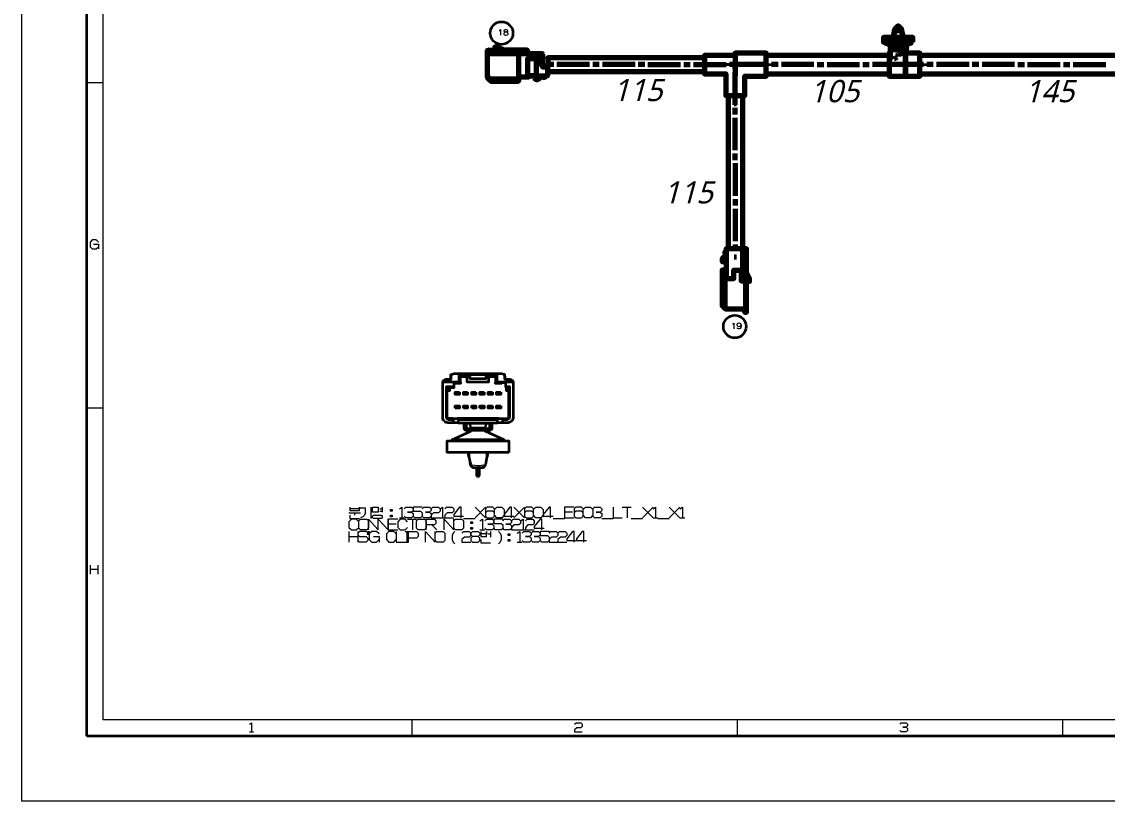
# Model space of a CAD drawing. Header units: millimetres. Extents: x 0 to 174, y 0 to 33.
# Drawn here: x 0 to 13.14, y 0 to 9.44 of the extents above; entities that cross this region are included whole.
import ezdxf

# ---------------------------------------------------------------- set-up
doc = ezdxf.new("R2010")
doc.units = ezdxf.units.MM
doc.layers.add('PDF_Geomertry', color=7, linetype='Continuous', true_color=0x405f80)
doc.layers.add('PDF_Text', color=7, linetype='Continuous')
doc.styles.add('PDF Lucida Handwriting Italic', font='')
doc.styles.get('PDF Lucida Handwriting Italic').set_extended_font_data('Lucida Handwriting', italic=True)

# ---------------------------------------------------------------- blocks, each defined once
blk = doc.blocks.new('SYM_13352244_010')
at = {"layer": 'PDF_Geomertry', "color": 7, "lineweight": 35}
blk.add_lwpolyline([(-0.295, 0.026), (-0.363, 0.026, -0.414651), (-0.422, 0.085), (-0.422, 0.512, -0.409607), (-0.383, 0.552), (-0.323, 0.552), (-0.323, 0.581, -0.411921), (-0.284, 0.62), (-0.23, 0.62), (-0.21, 0.62), (0.215, 0.62), (0.235, 0.62), (0.289, 0.62, -0.415574), (0.328, 0.581), (0.328, 0.552), (0.388, 0.552, -0.416608), (0.427, 0.512), (0.427, 0.085, -0.41396), (0.368, 0.026), (0.3, 0.026)], format="xyb", dxfattribs=at)
for points in [[(-0.324, 0.552), (-0.324, 0.611), (-0.31, 0.611)], [(-0.23, 0.62), (-0.23, 0.522), (-0.21, 0.515), (-0.21, 0.62)], [(0.215, 0.57), (0.212, 0.579), (0.203, 0.582), (0.097, 0.582), (0.097, 0.557), (-0.092, 0.557), (-0.092, 0.582), (-0.198, 0.582), (-0.207, 0.579), (-0.21, 0.57)], [(0.132, 0.582), (0.132, 0.518), (-0.127, 0.518), (-0.127, 0.582)], [(0.215, 0.62), (0.215, 0.515), (0.235, 0.522), (0.235, 0.62)], [(0.329, 0.552), (0.329, 0.611), (0.315, 0.611)], [(-0.421, 0.522), (-0.23, 0.522), (-0.23, 0.5)], [(-0.29, 0.461), (-0.383, 0.461)], [(-0.21, 0.515), (-0.21, 0.5), (-0.23, 0.5), (-0.29, 0.5), (-0.29, 0.461), (-0.29, 0.449), (-0.371, 0.449)], [(-0.343, 0.449), (-0.343, 0.413), (-0.371, 0.413)], [(0.342, 0.461), (0.342, 0.509), (0.288, 0.509), (0.288, 0.5), (0.235, 0.5), (0.215, 0.5), (0.215, 0.515)], [(0.235, 0.5), (0.235, 0.522), (0.426, 0.522)], [(0.3, 0.065), (0.356, 0.065), (0.366, 0.067), (0.374, 0.071), (0.381, 0.078), (0.386, 0.087), (0.388, 0.096), (0.388, 0.097), (0.388, 0.461)], [(0.31, 0.077), (0.356, 0.077), (0.365, 0.08), (0.373, 0.086), (0.376, 0.095), (0.376, 0.097), (0.376, 0.449)], [(0.376, 0.413), (0.348, 0.413), (0.348, 0.449)], [(-0.305, 0.077), (-0.246, 0.077)], [(-0.236, 0.026), (-0.295, 0.026), (-0.295, 0.065)], [(-0.236, 0.065), (-0.236, 0.026), (0.241, 0.026), (0.241, 0.065)], [(-0.135, 0.02), (-0.156, 0.02), (-0.163, 0.015), (-0.164, 0.012)], [(-0.164, -0.043), (-0.164, 0), (-0.164, 0.012)], [(-0.14, 0), (-0.141, 0.01), (-0.141, 0.012), (-0.14, 0.017), (-0.137, 0.019), (-0.135, 0.02), (-0.089, 0.02), (0.096, 0.02), (0.143, 0.02), (0.163, 0.02), (0.167, 0.019), (0.171, 0.012), (0.171, 0), (0.171, -0.043), (0.171, -0.047), (0.17, -0.048), (0.166, -0.056), (0.158, -0.062), (0.151, -0.063), (0.154, -0.062), (0.157, -0.061), (0.16, -0.057), (0.162, -0.052), (0.163, -0.043)], [(-0.14, 0.02), (-0.14, 0.026)], [(-0.14, 0), (-0.14, -0.035), (-0.136, -0.043), (-0.132, -0.043), (-0.06, -0.043), (-0.038, -0.04), (-0.028, -0.04), (-0.019, -0.04), (0.026, -0.04), (0.036, -0.04), (0.046, -0.04), (0.067, -0.043), (0.139, -0.043), (0.147, -0.039), (0.147, -0.035), (0.147, 0), (0.147, 0.002), (0.148, 0.012), (0.147, 0.017), (0.144, 0.019), (0.143, 0.02)], [(-0.111, 0.02), (-0.111, 0.026)], [(-0.101, 0.02), (-0.101, 0.026)], [(-0.059, 0.026), (-0.059, 0.021), (-0.058, 0.02), (-0.058, 0.02)], [(-0.027, 0.026), (-0.027, 0.02)], [(0.032, 0.02), (0.032, 0.026)], [(0.065, 0.02), (0.065, 0.02), (0.065, 0.02), (0.065, 0.02), (0.066, 0.02), (0.066, 0.021), (0.066, 0.026)], [(0.108, 0.026), (0.108, 0.02)], [(0.118, 0.026), (0.118, 0.02)], [(0.147, 0.026), (0.147, 0.02)], [(0.251, 0.077), (0.31, 0.077), (0.3, 0.065), (0.3, 0.026), (0.241, 0.026)], [(-0.312, -0.183), (-0.084, -0.075)], [(-0.164, -0.043), (-0.163, -0.047), (-0.159, -0.056), (-0.159, -0.056), (-0.151, -0.062), (-0.144, -0.063), (-0.147, -0.062), (-0.149, -0.061), (-0.152, -0.057), (-0.154, -0.052), (-0.156, -0.043)], [(-0.163, -0.049), (-0.159, -0.056)], [(-0.151, -0.062), (-0.144, -0.063), (-0.123, -0.063), (0.13, -0.063), (0.151, -0.063), (0.158, -0.062)], [(-0.095, -0.063), (-0.095, -0.063)], [(-0.076, -0.063), (-0.073, -0.065), (-0.074, -0.07), (-0.079, -0.073), (-0.084, -0.075)], [(-0.06, -0.043), (-0.026, -0.043)], [(-0.027, -0.04), (-0.027, -0.041), (-0.023, -0.045), (0.028, -0.045), (0.032, -0.041), (0.032, -0.04)], [(0.031, -0.043), (0.067, -0.043)], [(0.083, -0.063), (0.08, -0.067), (0.081, -0.07), (0.086, -0.073), (0.091, -0.075)], [(0.319, -0.183), (0.091, -0.075)], [(0.102, -0.063), (0.102, -0.063)], [(0.166, -0.056), (0.169, -0.051)], [(-0.118, -0.193), (-0.118, -0.195)], [(-0.059, -0.195), (-0.059, -0.193)], [(0.067, -0.193), (0.067, -0.195)], [(0.126, -0.193), (0.126, -0.195)], [(-0.104, -0.396), (-0.115, -0.333)], [(-0.11, -0.333), (-0.109, -0.356), (-0.107, -0.379), (-0.103, -0.405), (-0.1, -0.418), (-0.09, -0.478), (-0.089, -0.48), (-0.087, -0.49), (-0.084, -0.494), (-0.078, -0.502), (-0.071, -0.509), (-0.063, -0.513), (-0.054, -0.515), (-0.047, -0.516), (0.004, -0.516), (0.054, -0.516), (0.054, -0.516), (0.064, -0.515), (0.073, -0.511), (0.076, -0.51)], [(0.11, -0.405), (0.114, -0.38), (0.116, -0.356), (0.117, -0.333)], [(0.123, -0.333), (0.111, -0.397)], [(-0.089, -0.48), (-0.087, -0.49), (-0.082, -0.498), (-0.075, -0.505), (-0.073, -0.507)], [(0, -0.628), (-0.005, -0.62), (-0.011, -0.612), (-0.011, -0.61), (-0.012, -0.608), (-0.012, -0.516)], [(0.004, -0.491), (0.004, -0.516)], [(0.019, -0.516), (0.019, -0.608)], [(0.045, -0.516), (0.047, -0.516)], [(0.083, -0.485), (0.077, -0.5), (0.068, -0.51), (0.061, -0.515), (0.054, -0.516)], [(0.076, -0.51), (0.079, -0.508), (0.086, -0.501), (0.092, -0.493), (0.096, -0.484), (0.097, -0.48)], [(0.097, -0.48), (0.097, -0.478), (0.11, -0.405), (0.11, -0.404)], [(0, -0.628), (0.004, -0.63), (0.007, -0.628)], [(0.019, -0.61), (0.013, -0.619), (0.008, -0.627), (0.007, -0.628)], [(0.019, -0.61), (0.019, -0.608)]]:
    blk.add_lwpolyline(points, dxfattribs=at)
at = {"layer": 'PDF_Geomertry', "color": 7, "lineweight": 13}
for points in [[(-0.21, 0.601), (0.215, 0.601)], [(-0.383, 0.097), (-0.371, 0.097)], [(-0.351, 0.065), (-0.351, 0.077)], [(-0.164, 0), (-0.156, 0), (-0.156, 0.02)], [(-0.096, 0.012), (-0.141, 0.012)], [(-0.14, -0.035), (-0.091, -0.032), (-0.095, 0.006)], [(-0.132, 0.026), (-0.132, 0.02)], [(-0.109, 0.026), (-0.109, 0.02)], [(-0.102, 0.02), (-0.102, 0.026)], [(-0.093, 0.026), (-0.093, 0.02)], [(-0.023, 0.02), (-0.023, 0.026)], [(0.028, 0.026), (0.028, 0.02)], [(0.102, 0.006), (0.102, 0.007), (0.101, 0.007), (0.099, 0.009), (0.097, 0.009), (0.094, 0.01), (0.095, 0.017), (0.096, 0.019), (0.096, 0.02), (0.096, 0.02), (0.096, 0.02), (0.099, 0.019), (0.104, 0.012)], [(0.148, 0.012), (0.104, 0.012), (0.103, 0.012), (0.103, 0.012), (0.103, 0.011), (0.103, 0.01), (0.102, 0.006), (0.099, -0.032), (0.147, -0.035)], [(0.1, 0.02), (0.1, 0.026)], [(0.109, 0.026), (0.109, 0.02)], [(0.117, 0.02), (0.117, 0.026)], [(0.139, 0.02), (0.139, 0.026)], [(0.163, 0.02), (0.163, 0), (0.171, 0)], [(0.356, 0.077), (0.356, 0.065)], [(0.388, 0.097), (0.376, 0.097)], [(-0.164, -0.043), (-0.156, -0.043)], [(-0.14, 0), (-0.156, 0), (-0.156, -0.043), (-0.132, -0.043), (-0.084, -0.04), (0.091, -0.04), (0.139, -0.043), (0.163, -0.043), (0.163, 0), (0.147, 0)], [(0.091, -0.075), (0.088, -0.075), (-0.084, -0.075)], [(-0.079, -0.073), (0.083, -0.073), (0.086, -0.073)], [(-0.074, -0.07), (0.081, -0.07)], [(-0.023, -0.045), (-0.023, -0.04)], [(0.028, -0.04), (0.028, -0.045)], [(0.163, -0.043), (0.171, -0.043)], [(-0.103, -0.193), (-0.103, -0.195)], [(-0.05, -0.195), (-0.05, -0.193)], [(0.057, -0.193), (0.057, -0.195)], [(0.11, -0.193), (0.11, -0.195)], [(-0.109, -0.356), (-0.107, -0.366), (-0.104, -0.375), (-0.102, -0.385), (-0.099, -0.394), (-0.097, -0.404), (-0.095, -0.413), (-0.092, -0.422), (-0.092, -0.422), (-0.076, -0.485), (-0.037, -0.489), (0.004, -0.491), (0.045, -0.489), (0.083, -0.485)], [(0.1, -0.422), (0.102, -0.412), (0.105, -0.403), (0.107, -0.393), (0.109, -0.384), (0.112, -0.374), (0.114, -0.365), (0.116, -0.356)], [(-0.1, -0.418), (-0.1, -0.419), (-0.099, -0.42), (-0.097, -0.421), (-0.092, -0.422)], [(-0.09, -0.478), (-0.089, -0.479), (-0.088, -0.48), (-0.086, -0.482), (-0.076, -0.485), (-0.071, -0.498), (-0.064, -0.508), (-0.056, -0.514), (-0.047, -0.516)], [(0.001, -0.516), (0.001, -0.628), (-0.005, -0.619), (-0.01, -0.611), (-0.011, -0.61), (-0.011, -0.516)], [(0.018, -0.61), (0.013, -0.618), (0.007, -0.626), (0.006, -0.628), (0.006, -0.516)], [(0.018, -0.61), (0.018, -0.516)], [(0.1, -0.422), (0.098, -0.428), (0.096, -0.438), (0.093, -0.447), (0.091, -0.457), (0.088, -0.466), (0.086, -0.476), (0.083, -0.485), (0.093, -0.482), (0.096, -0.48), (0.097, -0.478)], [(-0.012, -0.608), (-0.012, -0.609), (-0.012, -0.609), (-0.011, -0.61), (-0.011, -0.61), (-0.011, -0.61)], [(0, -0.628), (0.001, -0.628), (0.002, -0.628), (0.004, -0.628), (0.005, -0.628), (0.006, -0.628), (0.007, -0.628)], [(0.019, -0.61), (0.018, -0.61), (0.019, -0.61), (0.019, -0.609), (0.019, -0.608)]]:
    blk.add_lwpolyline(points, dxfattribs=at)
at = {"layer": 'PDF_Geomertry', "color": 7, "lineweight": 35}
for points in [[(-0.351, 0.065), (-0.295, 0.065), (-0.305, 0.077), (-0.351, 0.077), (-0.353, 0.077), (-0.362, 0.08), (-0.369, 0.088), (-0.371, 0.097), (-0.371, 0.449), (-0.383, 0.461), (-0.383, 0.097), (-0.381, 0.087), (-0.377, 0.079), (-0.37, 0.072), (-0.362, 0.067), (-0.352, 0.065)], [(-0.222, 0.396), (-0.222, 0.369), (-0.273, 0.369), (-0.273, 0.396)], [(-0.122, 0.396), (-0.122, 0.369), (-0.173, 0.369), (-0.173, 0.396)], [(-0.022, 0.396), (-0.022, 0.369), (-0.073, 0.369), (-0.073, 0.396)], [(0.078, 0.396), (0.078, 0.369), (0.027, 0.369), (0.027, 0.396)], [(0.178, 0.396), (0.178, 0.369), (0.127, 0.369), (0.127, 0.396)], [(0.278, 0.396), (0.278, 0.369), (0.227, 0.369), (0.227, 0.396)], [(0.342, 0.461), (0.342, 0.449), (0.376, 0.449), (0.388, 0.461)], [(-0.273, 0.201), (-0.273, 0.229), (-0.222, 0.229), (-0.222, 0.201)], [(-0.173, 0.201), (-0.173, 0.229), (-0.122, 0.229), (-0.122, 0.201)], [(-0.073, 0.201), (-0.073, 0.229), (-0.022, 0.229), (-0.022, 0.201)], [(0.027, 0.201), (0.027, 0.229), (0.078, 0.229), (0.078, 0.201)], [(0.178, 0.229), (0.178, 0.201), (0.127, 0.201), (0.127, 0.229)], [(0.278, 0.229), (0.278, 0.201), (0.227, 0.201), (0.227, 0.229)], [(-0.236, 0.065), (0.241, 0.065), (0.251, 0.077), (-0.246, 0.077)], [(0.378, -0.333), (-0.37, -0.333), (-0.37, -0.195), (0.378, -0.195)], [(-0.312, -0.193), (0.319, -0.193), (0.319, -0.183), (-0.312, -0.183)]]:
    blk.add_lwpolyline(points, close=True, dxfattribs=at)
at = {"layer": 'PDF_Geomertry', "color": 7, "lineweight": 13}
for points in [[(-0.087, 0.01), (-0.087, 0.015), (-0.088, 0.019), (-0.088, 0.02), (-0.088, 0.02), (-0.089, 0.02), (-0.089, 0.02), (-0.09, 0.02), (-0.092, 0.019), (-0.093, 0.018), (-0.095, 0.016), (-0.096, 0.012), (-0.096, 0.012), (-0.096, 0.012), (-0.096, 0.011), (-0.095, 0.01), (-0.095, 0.006), (-0.094, 0.007), (-0.092, 0.009), (-0.09, 0.009)], [(-0.087, 0.01), (-0.084, -0.028), (0.091, -0.028), (0.094, 0.01)], [(-0.084, -0.04), (-0.087, -0.039), (-0.091, -0.032), (-0.089, -0.029), (-0.086, -0.028), (-0.084, -0.028)], [(0.091, -0.04), (0.098, -0.035), (0.099, -0.032), (0.098, -0.031), (0.098, -0.03), (0.096, -0.029), (0.091, -0.028)]]:
    blk.add_lwpolyline(points, close=True, dxfattribs=at)
blk = doc.blocks.new('SYM_7_012')
at = {"layer": 'PDF_Geomertry', "lineweight": 70}
for points in [[(-0.038, 0.156), (-0.043, 0.126), (-0.049, 0.095), (-0.05, 0.089), (-0.05, 0.067), (-0.051, 0.045)], [(-0.05, 0.089), (-0.036, 0.157), (-0.037, 0.157), (-0.038, 0.157), (-0.038, 0.156), (-0.038, 0.156), (-0.038, 0.158)], [(-0.019, 0.172), (-0.022, 0.172), (-0.026, 0.171), (-0.029, 0.168), (-0.032, 0.165), (-0.034, 0.162), (-0.036, 0.158), (-0.037, 0.158), (-0.037, 0.158), (-0.037, 0.158), (-0.038, 0.158), (-0.038, 0.158), (-0.034, 0.165), (-0.031, 0.168), (-0.025, 0.171), (-0.019, 0.172), (-0.012, 0.172), (-0.003, 0.172), (-0.002, 0.172), (0.001, 0.171), (0.002, 0.17), (0.003, 0.17), (0.004, 0.171), (0.007, 0.172), (0.009, 0.172), (0.013, 0.172), (0.017, 0.172), (0.024, 0.172), (0.03, 0.171), (0.035, 0.168), (0.038, 0.165), (0.041, 0.158), (0.042, 0.158), (0.043, 0.158), (0.043, 0.158), (0.043, 0.158)], [(-0.036, 0.157), (-0.036, 0.158)], [(-0.024, 0.172), (-0.016, 0.18), (-0.013, 0.184), (-0.009, 0.187), (-0.006, 0.191), (-0.003, 0.194), (0.003, 0.199), (0.008, 0.194), (0.01, 0.192), (0.022, 0.18), (0.03, 0.172)], [(-0.004, 0.172), (-0.004, 0.181), (-0.005, 0.186), (-0.005, 0.19), (-0.003, 0.193), (-0.003, 0.194)], [(-0.004, 0.181), (-0.003, 0.183), (-0.001, 0.185), (0.002, 0.186)], [(0.009, 0.172), (0.009, 0.181), (0.01, 0.186), (0.01, 0.19), (0.009, 0.193), (0.008, 0.194)], [(0.03, 0.171), (0.024, 0.172), (0.028, 0.172), (0.032, 0.17), (0.036, 0.168), (0.039, 0.165), (0.041, 0.162), (0.043, 0.158), (0.043, 0.156)], [(0.041, 0.157), (0.041, 0.158)], [(0.054, 0.095), (0.043, 0.156), (0.043, 0.156), (0.043, 0.157), (0.043, 0.157), (0.041, 0.157), (0.055, 0.089)], [(-0.156, 0.001), (-0.156, -0.005), (-0.058, -0.052)], [(-0.05, 0.086), (-0.054, 0.068), (-0.054, 0.064)], [(0.06, 0.064), (0.056, 0.086), (0.054, 0.095), (0.055, 0.089), (0.055, 0.067), (0.056, 0.045)], [(0.07, -0.048), (0.161, -0.005), (0.161, 0.001)], [(0.161, -0.005), (0.003, -0.005), (-0.156, -0.005)], [(-0.053, -0.057), (-0.051, -0.056), (-0.049, -0.054), (-0.049, -0.051), (-0.049, -0.049), (-0.051, -0.046), (-0.056, -0.046), (-0.054, -0.048), (-0.053, -0.052), (-0.055, -0.056), (-0.056, -0.057), (-0.058, -0.057), (-0.06, -0.057), (-0.084, -0.061), (-0.084, -0.061), (-0.084, -0.061), (-0.084, -0.061), (-0.083, -0.062), (-0.083, -0.064), (-0.082, -0.066), (-0.085, -0.066), (-0.09, -0.068), (-0.092, -0.071), (-0.092, -0.107), (-0.092, -0.166), (-0.091, -0.171)], [(-0.068, -0.058), (-0.066, -0.058)], [(-0.058, -0.046), (-0.066, -0.047), (-0.067, -0.047)], [(-0.066, -0.058), (-0.066, -0.058), (-0.065, -0.058), (-0.059, -0.057)], [(0.098, -0.061), (0.097, -0.064), (0.097, -0.066), (0.1, -0.066), (0.105, -0.068), (0.106, -0.07), (0.106, -0.071), (0.106, -0.067), (0.104, -0.065), (0.101, -0.062), (0.098, -0.061), (0.074, -0.057), (0.071, -0.055), (0.07, -0.052), (0.07, -0.048), (0.073, -0.046), (0.07, -0.046), (0.068, -0.048), (0.067, -0.052), (0.069, -0.056), (0.072, -0.057), (0.058, -0.057), (0.031, -0.059), (0.003, -0.061), (-0.026, -0.059), (-0.053, -0.057), (-0.058, -0.057), (-0.058, -0.062), (-0.058, -0.06), (-0.06, -0.057)], [(0.003, -0.061), (0.003, -0.052)], [(0.011, -0.139), (0.019, -0.138), (0.027, -0.138), (0.035, -0.137), (0.039, -0.137), (0.04, -0.137), (0.042, -0.136), (0.089, -0.132), (0.098, -0.129), (0.104, -0.122), (0.106, -0.113), (0.106, -0.107), (0.106, -0.071), (0.106, -0.061), (0.098, -0.061)], [(0.058, -0.057), (0.057, -0.057), (0.056, -0.056), (0.054, -0.052), (0.055, -0.048), (0.055, -0.047), (0.057, -0.046)], [(0.074, -0.046), (0.074, -0.046), (0.073, -0.046)], [(0.073, -0.057), (0.074, -0.057), (0.074, -0.057), (0.074, -0.057), (0.074, -0.057)], [(0.074, -0.057), (0.074, -0.057)], [(0.074, -0.057), (0.076, -0.057)], [(-0.092, -0.171), (-0.091, -0.171), (-0.082, -0.171)], [(-0.087, -0.178), (-0.09, -0.175), (-0.091, -0.171), (-0.091, -0.17), (-0.091, -0.169)], [(-0.091, -0.179), (-0.09, -0.179), (-0.081, -0.177)], [(-0.088, -0.192), (-0.08, -0.185), (-0.085, -0.194), (-0.085, -0.195)], [(-0.012, -0.182), (-0.016, -0.185), (-0.021, -0.189), (-0.028, -0.192), (-0.034, -0.194), (-0.041, -0.195)], [(-0.021, -0.157), (-0.02, -0.157), (-0.015, -0.158)], [(0.001, -0.14), (0.001, -0.146)], [(0.017, -0.149), (0.022, -0.144), (0.028, -0.14), (0.035, -0.138), (0.042, -0.136), (0.032, -0.138), (0.025, -0.14), (0.011, -0.144), (0.011, -0.142), (0.011, -0.139), (0.011, -0.139), (0.011, -0.139), (0.011, -0.139), (0.011, -0.139)]]:
    blk.add_lwpolyline(points, dxfattribs=at)
at = {"layer": 'PDF_Geomertry', "lineweight": 35}
for points in [[(-0.036, 0.158), (-0.011, 0.16), (0.016, 0.16), (0.041, 0.158)], [(-0.016, 0.18), (-0.01, 0.174), (-0.005, 0.186)], [(-0.011, 0.172), (-0.01, 0.174), (-0.01, 0.172)], [(0.002, 0.17), (0.002, 0.186), (0.001, 0.19), (-0.003, 0.193)], [(0.003, 0.17), (0.003, 0.186), (0.004, 0.19), (0.006, 0.192), (0.009, 0.193)], [(0.003, 0.186), (0.006, 0.185), (0.008, 0.183), (0.009, 0.181)], [(0.01, 0.186), (0.015, 0.174), (0.022, 0.18)], [(0.016, 0.172), (0.015, 0.174), (0.015, 0.172)], [(-0.054, 0.06), (-0.054, 0.064)], [(0.003, 0.001), (0.003, -0.005), (0.003, -0.052), (-0.016, -0.051), (-0.034, -0.048), (-0.051, -0.046)], [(-0.05, 0.06), (-0.05, 0.086)], [(0.056, 0.086), (0.056, 0.06)], [(0.06, 0.064), (0.06, 0.06)], [(0.106, -0.113), (0.097, -0.113), (0.097, -0.107), (-0.082, -0.107), (-0.082, -0.166)], [(-0.06, -0.057), (-0.057, -0.055), (-0.055, -0.052), (-0.056, -0.048), (-0.058, -0.046), (-0.056, -0.046)], [(0.07, -0.046), (0.057, -0.046), (0.029, -0.05), (0.016, -0.051), (0.003, -0.052)], [(0.041, -0.127), (0.03, -0.129), (0.019, -0.135), (0.01, -0.143)], [(0.042, -0.136), (0.042, -0.136), (0.042, -0.136), (0.042, -0.133), (0.041, -0.127), (0.088, -0.123), (0.089, -0.132), (0.089, -0.132)], [(0.088, -0.123), (0.09, -0.122), (0.091, -0.122), (0.093, -0.121), (0.094, -0.119), (0.095, -0.118), (0.096, -0.117), (0.096, -0.114), (0.097, -0.113)], [(-0.081, -0.177), (-0.082, -0.171)], [(-0.041, -0.195), (-0.041, -0.194), (-0.041, -0.185), (-0.041, -0.185), (-0.033, -0.184), (-0.026, -0.18), (-0.02, -0.175)], [(0.017, -0.149), (0.016, -0.149), (0.01, -0.143), (-0.02, -0.175), (-0.012, -0.182)]]:
    blk.add_lwpolyline(points, dxfattribs=at)
at = {"layer": 'PDF_Geomertry', "lineweight": 70}
for points in [[(-0.082, -0.107), (-0.092, -0.107), (-0.092, -0.106), (-0.09, -0.104), (-0.086, -0.102), (-0.082, -0.102)], [(0.074, -0.057), (0.074, -0.057), (0.074, -0.057), (0.074, -0.057), (0.073, -0.058), (0.072, -0.062), (0.072, -0.058), (0.072, -0.057)], [(0.097, -0.102), (0.098, -0.102), (0.104, -0.103), (0.106, -0.105), (0.106, -0.106), (0.106, -0.107), (0.106, -0.107), (0.097, -0.107)]]:
    blk.add_lwpolyline(points, close=True, dxfattribs=at)
at = {"layer": 'PDF_Geomertry', "lineweight": 35}
blk.add_lwpolyline([(0.097, -0.102), (0.097, -0.066), (0.072, -0.062), (-0.058, -0.062), (-0.082, -0.066), (-0.082, -0.102)], close=True, dxfattribs=at)
blk = doc.blocks.new('SYM_19_013')
at = {"layer": 'PDF_Geomertry', "lineweight": 70}
for points in [[(-0.11, 0.122), (-0.142, 0.122), (-0.161, 0.122), (-0.161, -0.312), (-0.161, -0.312), (-0.142, -0.327), (-0.127, -0.339), (-0.127, 0.019), (-0.107, 0.019), (-0.018, 0.019), (-0.018, 0.112), (-0.018, 0.12), (0.07, 0.12), (0.07, 0.112), (0.07, -0.007), (0.106, -0.007), (0.136, -0.007), (0.136, 0.155), (0.136, 0.377), (0.086, 0.377), (0.086, 0.155), (0.112, 0.155), (0.136, 0.155)], [(-0.11, 0.214), (-0.157, 0.22), (-0.157, 0.262), (-0.11, 0.308)], [(-0.11, 0.358), (-0.126, 0.338), (-0.126, 0.325), (-0.11, 0.325)], [(0.086, 0.377), (-0.11, 0.377), (-0.11, 0.019)], [(0.086, 0.325), (0.102, 0.325), (0.102, 0.338), (0.086, 0.358)], [(0.136, -0.009), (0.171, -0.015), (0.171, 0.01), (0.17, 0.018), (0.136, 0.095)], [(0.169, 0.01), (0.168, 0.017), (0.136, 0.09)], [(0.136, -0.351), (0.136, -0.007)], [(0.171, -0.015), (0.171, -0.015), (0.169, -0.013)], [(0.11, -0.351), (0.11, -0.381), (0.116, -0.386), (0.136, -0.386), (0.136, -0.351), (0.106, -0.351), (-0.107, -0.351), (-0.112, -0.351), (-0.127, -0.339), (-0.127, -0.339)]]:
    blk.add_lwpolyline(points, dxfattribs=at)
at = {"layer": 'PDF_Geomertry', "lineweight": 35}
for points in [[(0.112, 0.155), (0.112, -0.007)], [(-0.142, 0.122), (-0.142, -0.327)], [(-0.107, -0.351), (-0.107, 0.019)], [(-0.018, 0.112), (0.07, 0.112)], [(0.171, 0.01), (0.169, 0.01), (0.169, -0.013), (0.136, -0.007)], [(0.17, 0.018), (0.168, 0.017)], [(0.106, -0.007), (0.106, -0.351)]]:
    blk.add_lwpolyline(points, dxfattribs=at)
blk = doc.blocks.new('SYM_18_052')
at = {"layer": 'PDF_Geomertry', "lineweight": 70}
for points in [[(-0.353, -0.162), (-0.352, -0.169), (-0.347, -0.176), (-0.34, -0.169), (-0.342, -0.166), (-0.343, -0.162), (-0.353, -0.162), (-0.353, -0.129), (-0.353, -0.129), (-0.353, -0.087), (-0.353, -0.086), (-0.353, 0.11), (-0.353, 0.114), (-0.353, 0.116), (-0.353, 0.117), (-0.353, 0.155), (-0.353, 0.157), (-0.353, 0.157), (-0.352, 0.162), (-0.348, 0.165), (-0.343, 0.167), (-0.333, 0.167), (-0.296, 0.167), (-0.295, 0.167), (-0.237, 0.168), (-0.237, 0.158)], [(-0.333, 0.127), (-0.333, 0.155), (-0.333, 0.156), (-0.333, 0.157), (-0.335, 0.162), (-0.338, 0.165), (-0.341, 0.167), (-0.343, 0.167), (-0.343, 0.166), (-0.343, 0.164)], [(-0.268, 0.167), (-0.264, 0.168), (-0.26, 0.171), (-0.258, 0.175), (-0.258, 0.179)], [(-0.263, 0.203), (-0.263, 0.203)], [(0.13, 0.157), (0.13, 0.159), (0.13, 0.161), (0.128, 0.163), (0.127, 0.165), (0.124, 0.165), (-0.237, 0.168), (-0.237, 0.177), (-0.237, 0.201), (-0.237, 0.201), (-0.237, 0.201), (-0.237, 0.201), (-0.238, 0.201), (-0.24, 0.201), (-0.26, 0.202), (-0.261, 0.202), (-0.262, 0.203), (-0.263, 0.203), (-0.263, 0.203), (-0.258, 0.179), (-0.258, 0.179), (-0.256, 0.177)], [(0.127, 0.159), (0.127, 0.163), (0.126, 0.164), (0.125, 0.165), (0.124, 0.165), (0.089, 0.165), (-0.14, 0.167), (-0.15, 0.167), (-0.15, 0.167), (-0.15, 0.167), (-0.152, 0.168), (-0.153, 0.168), (-0.178, 0.177), (-0.152, 0.168), (-0.152, 0.168), (-0.229, 0.201), (-0.233, 0.203), (-0.237, 0.203), (-0.263, 0.203)], [(0.109, 0.128), (0.109, 0.132)], [(0.13, 0.159), (0.13, 0.131), (0.13, 0.13), (0.131, 0.128), (0.133, 0.127), (0.134, 0.127)], [(0.016, 0.127), (-0.338, 0.127), (-0.343, 0.126)], [(0.024, -0.19), (0.024, -0.169), (0.024, 0.11), (0.024, 0.118), (0.024, 0.119), (0.023, 0.123), (0.02, 0.126), (0.016, 0.127), (0.303, 0.127), (0.309, 0.125), (0.313, 0.117)], [(0.237, 0.006), (0.237, 0.006), (0.237, 0.006), (0.237, 0.006), (0.238, 0.006), (0.241, 0.006), (0.303, 0.006), (0.307, 0.006), (0.31, 0.005), (0.312, 0.003), (0.313, 0), (0.313, 0.068), (0.312, 0.065), (0.309, 0.063), (0.307, 0.062), (0.303, 0.062), (0.126, 0.062)], [(0.13, 0.062), (0.13, -0.156), (0.129, -0.157), (0.129, -0.158), (0.127, -0.158)], [(0.13, 0.06), (0.13, 0.061), (0.131, 0.061)], [(0.13, -0.145), (0.132, -0.138), (0.133, -0.129), (0.133, 0.055)], [(0.242, 0.006), (0.242, 0.061), (0.235, 0.061), (0.133, 0.061), (0.133, 0.055), (0.133, 0.059), (0.132, 0.06), (0.131, 0.061), (0.133, 0.061)], [(0.235, 0.061), (0.235, -0.129), (0.236, -0.136), (0.237, -0.142)], [(0.237, 0.006), (0.237, -0.143)], [(0.313, 0.117), (0.313, 0.068)], [(0.313, -0.018), (0.313, -0.026), (0.313, -0.029), (0.313, -0.031), (0.313, -0.031), (0.313, -0.035), (0.313, 0.108)], [(0.303, -0.044), (0.313, -0.035), (0.342, -0.035)], [(0.313, 0), (0.313, -0.035), (0.365, -0.035), (0.37, -0.036), (0.373, -0.038), (0.375, -0.042), (0.374, -0.042), (0.374, -0.044)], [(0.374, -0.064), (0.374, -0.064), (0.374, -0.044), (0.374, -0.044), (0.374, -0.066), (0.375, -0.066), (0.375, -0.044)], [(0.375, -0.135), (0.375, -0.066)], [(-0.347, -0.176), (-0.34, -0.183), (-0.337, -0.185), (-0.333, -0.186), (-0.333, -0.186), (-0.34, -0.169)], [(0.024, -0.194), (0.016, -0.194), (0.016, -0.209), (0.019, -0.209), (0.022, -0.207), (0.023, -0.205), (0.024, -0.202), (0.024, -0.194), (0.024, -0.178), (0.023, -0.182), (0.02, -0.185), (0.016, -0.186), (-0.333, -0.186)], [(-0.319, -0.204), (-0.313, -0.208), (-0.306, -0.209), (-0.234, -0.209), (0.016, -0.209)], [(0.024, -0.158), (0.127, -0.158), (0.147, -0.158), (0.147, -0.147)], [(0.024, -0.178), (0.024, -0.177), (0.024, -0.169)], [(0.126, -0.148), (0.129, -0.153), (0.129, -0.155), (0.13, -0.156)], [(0.238, -0.145), (0.239, -0.146), (0.241, -0.147), (0.216, -0.147), (0.214, -0.147), (0.163, -0.147), (0.161, -0.147), (0.13, -0.147)], [(0.212, -0.147), (0.215, -0.169), (0.216, -0.172), (0.219, -0.181), (0.227, -0.187), (0.235, -0.189), (0.251, -0.189), (0.259, -0.187), (0.265, -0.183), (0.304, -0.144)], [(0.235, -0.189), (0.251, -0.189)], [(0.241, -0.137), (0.238, -0.142), (0.237, -0.143), (0.237, -0.144), (0.237, -0.144), (0.238, -0.144), (0.238, -0.144), (0.238, -0.144), (0.365, -0.144)], [(0.241, -0.147), (0.241, -0.147), (0.242, -0.144)], [(0.242, -0.144), (0.242, -0.144)], [(0.356, -0.144), (0.339, -0.161), (0.336, -0.163), (0.332, -0.164), (0.326, -0.164), (0.33, -0.144)]]:
    blk.add_lwpolyline(points, dxfattribs=at)
at = {"layer": 'PDF_Geomertry', "lineweight": 35}
for points in [[(-0.353, 0.117), (-0.352, 0.121), (-0.348, 0.125), (-0.343, 0.126), (-0.343, 0.164), (-0.338, 0.163), (-0.335, 0.159), (-0.333, 0.155)], [(-0.353, 0.155), (-0.352, 0.159), (-0.348, 0.163), (-0.343, 0.164)], [(-0.333, 0.157), (-0.237, 0.158), (0.12, 0.155), (0.124, 0.165)], [(-0.333, 0.131), (0.12, 0.131), (0.12, 0.155), (0.13, 0.159)], [(-0.178, 0.177), (-0.237, 0.177), (-0.256, 0.177), (-0.26, 0.202)], [(-0.256, 0.167), (-0.256, 0.167), (-0.256, 0.17), (-0.256, 0.177)], [(-0.237, 0.203), (-0.237, 0.203), (-0.237, 0.201)], [(-0.237, 0.201), (-0.237, 0.201), (-0.23, 0.199), (-0.229, 0.201), (-0.229, 0.201)], [(-0.23, 0.199), (-0.178, 0.177), (-0.178, 0.167), (-0.178, 0.167), (-0.178, 0.167)], [(-0.353, 0.11), (-0.343, 0.11), (0.016, 0.11), (0.023, 0.11), (0.024, 0.11)], [(-0.343, -0.162), (-0.343, 0.11), (-0.343, 0.122), (-0.343, 0.125), (-0.343, 0.126)], [(0.016, 0.127), (0.016, 0.127), (0.016, 0.11), (0.016, -0.169), (0.016, -0.186), (0.016, -0.186), (0.016, -0.194), (-0.306, -0.194)], [(0.024, 0.117), (0.303, 0.117), (0.313, 0.117)], [(0.024, -0.148), (0.126, -0.148), (0.126, 0.062)], [(0.12, 0.127), (0.12, 0.128), (0.12, 0.131), (0.129, 0.131), (0.13, 0.131)], [(0.241, 0.006), (0.241, -0.137), (0.365, -0.137), (0.365, -0.044), (0.372, -0.044), (0.374, -0.044)], [(0.273, 0.078), (0.273, 0.108)], [(0.28, 0.078), (0.28, 0.108)], [(0.303, 0.127), (0.303, 0.117), (0.303, 0.062)], [(0.365, -0.035), (0.365, -0.044), (0.303, -0.044), (0.303, 0.006)], [(0.307, 0.006), (0.307, 0.062)], [(0.235, -0.129), (0.133, -0.129)], [(-0.34, -0.169), (0.016, -0.169), (0.023, -0.169), (0.024, -0.169)], [(-0.319, -0.204), (-0.308, -0.192), (-0.315, -0.186)], [(-0.306, -0.209), (-0.306, -0.194), (-0.307, -0.193), (-0.308, -0.192)], [(0.215, -0.169), (0.251, -0.169), (0.276, -0.144)], [(0.265, -0.183), (0.265, -0.183), (0.251, -0.169), (0.251, -0.182), (0.251, -0.186), (0.251, -0.188), (0.251, -0.188), (0.251, -0.189), (0.251, -0.189)]]:
    blk.add_lwpolyline(points, dxfattribs=at)
at = {"layer": 'PDF_Geomertry', "lineweight": 70}
for points in [[(0.28, 0.108), (0.273, 0.108), (0.267, 0.108), (0.267, 0.078), (0.273, 0.078), (0.28, 0.078), (0.293, 0.078), (0.293, 0.108)], [(-0.319, -0.204), (-0.34, -0.183)], [(0.365, -0.137), (0.365, -0.144), (0.369, -0.144), (0.372, -0.142), (0.375, -0.138), (0.375, -0.135), (0.375, -0.135), (0.375, -0.135), (0.375, -0.135), (0.372, -0.136)]]:
    blk.add_lwpolyline(points, close=True, dxfattribs=at)

msp = doc.modelspace()

# ---------------------------------------------------------------- linework, layer by layer
at = {"layer": 'PDF_Geomertry', "color": 7, "lineweight": 13}
for points in [[(173.622, 33.111), (173.622, 0.001), (0, 0.001), (0, 33.111)], [(0.787, 8.702), (0.984, 8.702)], [(0.928, 6.771), (0.903, 6.796), (0.852, 6.796), (0.827, 6.771), (0.827, 6.712), (0.852, 6.687), (0.903, 6.687), (0.928, 6.712)], [(0.869, 6.746), (0.928, 6.746), (0.928, 6.687)], [(0.787, 4.765), (0.984, 4.765)], [(3.971, 3.562), (3.971, 3.523), (4.089, 3.523), (4.089, 3.562), (4.089, 3.543), (3.971, 3.543)], [(4.099, 3.553), (4.158, 3.553), (4.158, 3.513), (4.158, 3.484), (4.148, 3.464), (4.129, 3.444), (4.099, 3.434)], [(4.227, 3.562), (4.227, 3.424)], [(4.365, 3.562), (4.365, 3.503)], [(4.572, 3.543), (4.601, 3.562), (4.601, 3.434)], [(4.631, 3.543), (4.65, 3.562), (4.719, 3.562), (4.739, 3.543), (4.739, 3.523), (4.719, 3.503), (4.67, 3.503), (4.719, 3.503), (4.739, 3.484), (4.739, 3.454), (4.719, 3.434), (4.65, 3.434), (4.631, 3.454)], [(4.847, 3.562), (4.739, 3.562), (4.739, 3.513), (4.827, 3.513), (4.847, 3.493), (4.847, 3.454), (4.827, 3.434), (4.759, 3.434), (4.739, 3.454)], [(4.847, 3.543), (4.867, 3.562), (4.936, 3.562), (4.955, 3.543), (4.955, 3.523), (4.936, 3.503), (4.887, 3.503), (4.936, 3.503), (4.955, 3.484), (4.955, 3.454), (4.936, 3.434), (4.867, 3.434), (4.847, 3.454)], [(4.955, 3.543), (4.975, 3.562), (5.044, 3.562), (5.064, 3.543), (5.064, 3.513), (5.044, 3.493), (4.985, 3.493), (4.955, 3.464), (4.955, 3.434), (5.064, 3.434), (5.123, 3.434)], [(5.064, 3.543), (5.093, 3.562), (5.093, 3.434)], [(5.123, 3.543), (5.143, 3.562), (5.211, 3.562), (5.231, 3.543), (5.231, 3.513), (5.211, 3.493), (5.152, 3.493), (5.123, 3.464), (5.123, 3.434), (5.231, 3.434)], [(5.32, 3.434), (5.32, 3.562), (5.3, 3.562), (5.231, 3.474), (5.231, 3.454), (5.349, 3.454)], [(5.487, 3.562), (5.615, 3.434)], [(5.615, 3.562), (5.487, 3.434)], [(5.723, 3.543), (5.703, 3.562), (5.635, 3.562), (5.615, 3.543), (5.615, 3.454), (5.635, 3.434), (5.703, 3.434), (5.723, 3.454), (5.723, 3.493), (5.703, 3.513), (5.635, 3.513), (5.615, 3.493)], [(5.93, 3.434), (5.93, 3.562), (5.91, 3.562), (5.841, 3.474), (5.841, 3.454), (5.959, 3.454)], [(5.959, 3.562), (6.087, 3.434)], [(6.087, 3.562), (5.959, 3.434)], [(6.196, 3.543), (6.176, 3.562), (6.107, 3.562), (6.087, 3.543), (6.087, 3.454), (6.107, 3.434), (6.176, 3.434), (6.196, 3.454), (6.196, 3.493), (6.176, 3.513), (6.107, 3.513), (6.087, 3.493)], [(6.402, 3.434), (6.402, 3.562), (6.383, 3.562), (6.314, 3.474), (6.314, 3.454), (6.432, 3.454)], [(6.688, 3.562), (6.57, 3.562), (6.57, 3.434), (6.688, 3.434)], [(6.796, 3.543), (6.776, 3.562), (6.707, 3.562), (6.688, 3.543), (6.688, 3.454), (6.707, 3.434), (6.776, 3.434), (6.796, 3.454), (6.796, 3.493), (6.776, 3.513), (6.707, 3.513), (6.688, 3.493)], [(6.914, 3.543), (6.934, 3.562), (7.003, 3.562), (7.022, 3.543), (7.022, 3.523), (7.003, 3.503), (6.953, 3.503), (7.003, 3.503), (7.022, 3.484), (7.022, 3.454), (7.003, 3.434), (6.934, 3.434), (6.914, 3.454)], [(7.16, 3.562), (7.16, 3.434), (7.268, 3.434)], [(7.268, 3.562), (7.377, 3.562)], [(7.328, 3.562), (7.328, 3.434)], [(7.514, 3.562), (7.643, 3.434), (7.702, 3.434)], [(7.643, 3.562), (7.514, 3.434)], [(7.643, 3.543), (7.672, 3.562), (7.672, 3.434)], [(7.839, 3.562), (7.967, 3.434), (8.026, 3.434)], [(7.967, 3.562), (7.839, 3.434)], [(7.967, 3.543), (7.997, 3.562), (7.997, 3.434)], [(3.961, 3.493), (4.099, 3.493)], [(3.971, 3.464), (3.971, 3.424), (4.089, 3.424)], [(4.03, 3.493), (4.03, 3.464)], [(4.335, 3.543), (4.365, 3.543)], [(4.335, 3.513), (4.365, 3.513)], [(4.473, 3.533), (4.473, 3.513)], [(4.473, 3.464), (4.473, 3.444)], [(4.572, 3.434), (4.631, 3.434)], [(5.349, 3.424), (5.487, 3.424)], [(6.432, 3.424), (6.57, 3.424)], [(6.668, 3.503), (6.57, 3.503)], [(7.022, 3.424), (7.16, 3.424)], [(7.377, 3.424), (7.514, 3.424)], [(7.702, 3.424), (7.839, 3.424)], [(4.079, 3.385), (4.05, 3.415), (3.991, 3.415), (3.961, 3.385), (3.961, 3.316), (3.991, 3.287), (4.05, 3.287), (4.079, 3.316)], [(4.198, 3.287), (4.198, 3.415), (4.316, 3.287), (4.316, 3.415)], [(4.316, 3.287), (4.316, 3.415), (4.434, 3.287), (4.434, 3.415)], [(4.552, 3.415), (4.434, 3.415), (4.434, 3.287), (4.552, 3.287)], [(4.532, 3.356), (4.434, 3.356)], [(4.67, 3.385), (4.64, 3.415), (4.581, 3.415), (4.552, 3.385), (4.552, 3.316), (4.581, 3.287), (4.64, 3.287), (4.67, 3.316)], [(4.67, 3.415), (4.778, 3.415)], [(4.729, 3.415), (4.729, 3.287)], [(4.896, 3.287), (4.896, 3.415), (4.995, 3.415), (5.014, 3.395), (5.014, 3.365), (4.995, 3.346), (4.896, 3.346)], [(4.965, 3.346), (5.024, 3.287)], [(5.113, 3.287), (5.113, 3.415), (5.231, 3.287), (5.231, 3.415)], [(5.448, 3.385), (5.448, 3.365)], [(5.448, 3.316), (5.448, 3.297)], [(5.546, 3.395), (5.576, 3.415), (5.576, 3.287)], [(5.546, 3.287), (5.605, 3.287)], [(5.605, 3.395), (5.625, 3.415), (5.694, 3.415), (5.713, 3.395), (5.713, 3.375), (5.694, 3.356), (5.644, 3.356), (5.694, 3.356), (5.713, 3.336), (5.713, 3.306), (5.694, 3.287), (5.625, 3.287), (5.605, 3.306)], [(5.822, 3.415), (5.713, 3.415), (5.713, 3.365), (5.802, 3.365), (5.822, 3.346), (5.822, 3.306), (5.802, 3.287), (5.733, 3.287), (5.713, 3.306)], [(5.822, 3.395), (5.841, 3.415), (5.91, 3.415), (5.93, 3.395), (5.93, 3.375), (5.91, 3.356), (5.861, 3.356), (5.91, 3.356), (5.93, 3.336), (5.93, 3.306), (5.91, 3.287), (5.841, 3.287), (5.822, 3.306)], [(5.93, 3.395), (5.95, 3.415), (6.018, 3.415), (6.038, 3.395), (6.038, 3.365), (6.018, 3.346), (5.959, 3.346), (5.93, 3.316), (5.93, 3.287), (6.038, 3.287), (6.097, 3.287)], [(6.038, 3.395), (6.068, 3.415), (6.068, 3.287)], [(6.097, 3.395), (6.117, 3.415), (6.186, 3.415), (6.205, 3.395), (6.205, 3.365), (6.186, 3.346), (6.127, 3.346), (6.097, 3.316), (6.097, 3.287), (6.205, 3.287)], [(6.294, 3.287), (6.294, 3.415), (6.274, 3.415), (6.205, 3.326), (6.205, 3.306), (6.323, 3.306)], [(3.961, 3.267), (3.961, 3.139)], [(3.961, 3.208), (4.07, 3.208)], [(4.07, 3.267), (4.07, 3.139)], [(4.188, 3.247), (4.168, 3.267), (4.089, 3.267), (4.07, 3.247), (4.07, 3.228), (4.089, 3.208), (4.168, 3.208), (4.188, 3.188), (4.188, 3.159), (4.168, 3.139), (4.089, 3.139), (4.07, 3.159)], [(4.198, 3.267), (4.188, 3.228)], [(4.326, 3.238), (4.296, 3.267), (4.237, 3.267), (4.207, 3.238), (4.207, 3.169), (4.237, 3.139), (4.296, 3.139), (4.326, 3.169)], [(4.257, 3.208), (4.326, 3.208), (4.326, 3.139)], [(4.532, 3.238), (4.503, 3.267), (4.444, 3.267), (4.414, 3.238), (4.414, 3.169), (4.444, 3.139), (4.503, 3.139), (4.532, 3.169)], [(4.532, 3.267), (4.532, 3.139), (4.64, 3.139), (4.68, 3.139), (4.68, 3.267), (4.778, 3.267), (4.798, 3.247), (4.798, 3.208), (4.778, 3.188), (4.68, 3.188)], [(4.64, 3.267), (4.68, 3.267)], [(4.66, 3.267), (4.66, 3.139)], [(4.887, 3.139), (4.887, 3.267), (5.005, 3.139), (5.005, 3.267)], [(5.241, 3.267), (5.221, 3.247), (5.211, 3.218), (5.211, 3.169), (5.221, 3.139), (5.241, 3.119)], [(5.329, 3.247), (5.349, 3.267), (5.418, 3.267), (5.438, 3.247), (5.438, 3.218), (5.418, 3.198), (5.359, 3.198), (5.329, 3.169), (5.329, 3.139), (5.438, 3.139)], [(5.457, 3.208), (5.438, 3.188), (5.438, 3.159), (5.457, 3.139), (5.526, 3.139), (5.546, 3.159), (5.546, 3.188), (5.526, 3.208)], [(5.556, 3.267), (5.556, 3.208), (5.625, 3.208), (5.625, 3.267), (5.625, 3.238), (5.556, 3.238)], [(5.556, 3.169), (5.556, 3.129), (5.674, 3.129)], [(5.644, 3.238), (5.674, 3.238)], [(5.674, 3.267), (5.674, 3.198)], [(5.772, 3.267), (5.792, 3.247), (5.802, 3.218), (5.802, 3.169), (5.792, 3.139), (5.772, 3.119)], [(5.9, 3.238), (5.9, 3.218)], [(5.9, 3.169), (5.9, 3.149)], [(5.999, 3.247), (6.028, 3.267), (6.028, 3.139)], [(6.058, 3.247), (6.077, 3.267), (6.146, 3.267), (6.166, 3.247), (6.166, 3.228), (6.146, 3.208), (6.097, 3.208), (6.146, 3.208), (6.166, 3.188), (6.166, 3.159), (6.146, 3.139), (6.077, 3.139), (6.058, 3.159)], [(6.166, 3.247), (6.186, 3.267), (6.255, 3.267), (6.274, 3.247), (6.274, 3.228), (6.255, 3.208), (6.205, 3.208), (6.255, 3.208), (6.274, 3.188), (6.274, 3.159), (6.255, 3.139), (6.186, 3.139), (6.166, 3.159)], [(6.383, 3.267), (6.274, 3.267), (6.274, 3.218), (6.363, 3.218), (6.383, 3.198), (6.383, 3.159), (6.363, 3.139), (6.294, 3.139), (6.274, 3.159)], [(6.383, 3.247), (6.402, 3.267), (6.471, 3.267), (6.491, 3.247), (6.491, 3.218), (6.471, 3.198), (6.412, 3.198), (6.383, 3.169), (6.383, 3.139), (6.491, 3.139)], [(6.491, 3.247), (6.511, 3.267), (6.579, 3.267), (6.599, 3.247), (6.599, 3.218), (6.579, 3.198), (6.52, 3.198), (6.491, 3.169), (6.491, 3.139), (6.599, 3.139)], [(6.688, 3.139), (6.688, 3.267), (6.668, 3.267), (6.599, 3.178), (6.599, 3.159), (6.717, 3.159)], [(6.806, 3.139), (6.806, 3.267), (6.786, 3.267), (6.717, 3.178), (6.717, 3.159), (6.835, 3.159)], [(5.999, 3.139), (6.058, 3.139)], [(0.827, 2.859), (0.827, 2.75)], [(0.827, 2.809), (0.92, 2.809)], [(0.92, 2.859), (0.92, 2.75)], [(2.756, 0.933), (2.781, 0.95), (2.781, 0.84)], [(4.724, 0.985), (4.724, 0.788)], [(6.693, 0.933), (6.71, 0.95), (6.769, 0.95), (6.786, 0.933), (6.786, 0.908), (6.769, 0.891), (6.718, 0.891), (6.693, 0.866), (6.693, 0.84), (6.786, 0.84)], [(8.661, 0.985), (8.661, 0.788)], [(10.63, 0.933), (10.647, 0.95), (10.706, 0.95), (10.723, 0.933), (10.723, 0.916), (10.706, 0.899), (10.664, 0.899), (10.706, 0.899), (10.723, 0.883), (10.723, 0.857), (10.706, 0.84), (10.647, 0.84), (10.63, 0.857)], [(12.598, 0.985), (12.598, 0.788)], [(2.756, 0.84), (2.807, 0.84)]]:
    msp.add_lwpolyline(points, dxfattribs=at)
at = {"layer": 'PDF_Geomertry', "color": 7, "lineweight": 35}
msp.add_lwpolyline([(0.787, 0.788), (0.787, 32.324), (172.835, 32.324), (172.835, 0.788)], close=True, dxfattribs=at)
at = {"layer": 'PDF_Geomertry', "color": 7, "lineweight": 13}
for points in [[(0.984, 0.985), (0.984, 32.127), (172.638, 32.127), (172.638, 0.985)], [(4.247, 3.562), (4.316, 3.562), (4.316, 3.503), (4.247, 3.503), (4.247, 3.562)], [(5.753, 3.562), (5.812, 3.562), (5.841, 3.533), (5.841, 3.464), (5.812, 3.434), (5.753, 3.434), (5.723, 3.464), (5.723, 3.533), (5.753, 3.562)], [(6.225, 3.562), (6.284, 3.562), (6.314, 3.533), (6.314, 3.464), (6.284, 3.434), (6.225, 3.434), (6.196, 3.464), (6.196, 3.533), (6.225, 3.562)], [(6.826, 3.562), (6.885, 3.562), (6.914, 3.533), (6.914, 3.464), (6.885, 3.434), (6.826, 3.434), (6.796, 3.464), (6.796, 3.533), (6.826, 3.562)], [(4.257, 3.464), (4.355, 3.464), (4.365, 3.454), (4.365, 3.434), (4.355, 3.424), (4.257, 3.424), (4.247, 3.434), (4.247, 3.454), (4.257, 3.464)], [(4.463, 3.533), (4.483, 3.533), (4.483, 3.513), (4.463, 3.513), (4.463, 3.533)], [(4.463, 3.464), (4.483, 3.464), (4.483, 3.444), (4.463, 3.444), (4.463, 3.464)], [(4.099, 3.415), (4.178, 3.415), (4.198, 3.395), (4.198, 3.306), (4.178, 3.287), (4.099, 3.287), (4.079, 3.306), (4.079, 3.395), (4.099, 3.415)], [(4.798, 3.415), (4.877, 3.415), (4.896, 3.395), (4.896, 3.306), (4.877, 3.287), (4.798, 3.287), (4.778, 3.306), (4.778, 3.395), (4.798, 3.415)], [(5.251, 3.415), (5.329, 3.415), (5.349, 3.395), (5.349, 3.306), (5.329, 3.287), (5.251, 3.287), (5.231, 3.306), (5.231, 3.395), (5.251, 3.415)], [(5.438, 3.385), (5.457, 3.385), (5.457, 3.365), (5.438, 3.365), (5.438, 3.385)], [(5.438, 3.316), (5.457, 3.316), (5.457, 3.297), (5.438, 3.297), (5.438, 3.316)], [(4.188, 3.267), (4.207, 3.267), (4.188, 3.228), (4.188, 3.267)], [(5.024, 3.267), (5.103, 3.267), (5.123, 3.247), (5.123, 3.159), (5.103, 3.139), (5.024, 3.139), (5.005, 3.159), (5.005, 3.247), (5.024, 3.267)], [(5.457, 3.267), (5.526, 3.267), (5.546, 3.247), (5.546, 3.228), (5.526, 3.208), (5.457, 3.208), (5.438, 3.228), (5.438, 3.247), (5.457, 3.267)], [(5.89, 3.238), (5.91, 3.238), (5.91, 3.218), (5.89, 3.218), (5.89, 3.238)], [(5.89, 3.169), (5.91, 3.169), (5.91, 3.149), (5.89, 3.149), (5.89, 3.169)]]:
    msp.add_lwpolyline(points, close=True, dxfattribs=at)
at = {"layer": 'PDF_Geomertry', "color": 18, "lineweight": 13, "true_color": 0x260000}
for points in [[(5.779, 9.331), (5.785, 9.334), (5.797, 9.343), (5.797, 9.274)], [(8.602, 5.778), (8.608, 5.781), (8.621, 5.79), (8.621, 5.721)], [(8.708, 5.768), (8.705, 5.78), (8.697, 5.787), (8.685, 5.79), (8.682, 5.79), (8.67, 5.787), (8.662, 5.78), (8.658, 5.771), (8.658, 5.768), (8.662, 5.759), (8.67, 5.753), (8.682, 5.748), (8.685, 5.748), (8.697, 5.751), (8.705, 5.758), (8.708, 5.768), (8.708, 5.753), (8.705, 5.737), (8.697, 5.725), (8.685, 5.721), (8.677, 5.721), (8.666, 5.725), (8.662, 5.731)]]:
    msp.add_lwpolyline(points, dxfattribs=at)
msp.add_lwpolyline([(5.877, 9.309), (5.852, 9.315), (5.846, 9.318), (5.843, 9.321), (5.841, 9.326), (5.841, 9.334), (5.845, 9.34), (5.856, 9.343), (5.865, 9.343), (5.877, 9.34), (5.881, 9.334), (5.881, 9.326), (5.879, 9.321), (5.875, 9.318), (5.87, 9.315), (5.846, 9.309), (5.839, 9.302), (5.835, 9.295), (5.835, 9.289), (5.839, 9.282), (5.845, 9.278), (5.856, 9.274), (5.865, 9.274), (5.877, 9.278), (5.884, 9.282), (5.888, 9.289), (5.888, 9.295), (5.884, 9.302)], close=True, dxfattribs=at)
at = {"layer": 'PDF_Geomertry', "color": 18, "lineweight": 35, "true_color": 0x260000}
for points in [[(10.609, 9.298), (10.609, 9.377)], [(10.609, 9.18), (10.609, 9.259)], [(10.609, 9.141), (10.609, 9.062)], [(8.638, 8.985), (8.638, 9.047), (8.638, 8.811)], [(8.638, 8.867), (8.638, 8.945)], [(6.322, 8.919), (6.239, 8.919)], [(6.44, 8.919), (6.361, 8.919)], [(6.873, 8.919), (6.479, 8.919)], [(6.991, 8.919), (6.912, 8.919)], [(7.424, 8.919), (7.03, 8.919)], [(7.542, 8.919), (7.463, 8.919)], [(7.581, 8.919), (7.975, 8.919)], [(8.014, 8.919), (8.093, 8.919)], [(8.133, 8.919), (8.526, 8.919)], [(8.373, 8.919), (8.137, 8.919)], [(8.491, 8.919), (8.412, 8.919)], [(8.747, 8.919), (8.511, 8.919), (8.527, 8.919), (8.606, 8.919)], [(8.684, 8.919), (8.766, 8.919), (8.53, 8.919)], [(8.566, 8.919), (8.644, 8.919)], [(8.638, 8.433), (8.638, 8.827)], [(9.039, 8.919), (8.645, 8.919)], [(8.786, 8.919), (8.865, 8.919)], [(8.904, 8.919), (9.14, 8.919)], [(9.157, 8.919), (9.078, 8.919)], [(9.59, 8.919), (9.197, 8.919)], [(9.63, 8.919), (9.708, 8.919)], [(9.748, 8.919), (10.141, 8.919)], [(10.181, 8.919), (10.26, 8.919)], [(10.299, 8.919), (10.693, 8.919)], [(10.52, 8.919), (10.371, 8.919)], [(10.56, 8.919), (10.638, 8.919)], [(10.707, 8.919), (10.572, 8.919), (10.916, 8.919)], [(10.732, 8.919), (10.828, 8.919), (10.678, 8.919)], [(10.747, 8.919), (10.825, 8.919)], [(10.865, 8.919), (11.001, 8.919)], [(11.034, 8.919), (10.956, 8.919)], [(11.467, 8.919), (11.074, 8.919)], [(11.586, 8.919), (11.507, 8.919)], [(12.019, 8.919), (11.625, 8.919)], [(12.058, 8.919), (12.137, 8.919)], [(12.176, 8.919), (12.57, 8.919)], [(12.609, 8.919), (12.688, 8.919)], [(12.727, 8.919), (13.121, 8.919)], [(8.638, 8.693), (8.638, 8.772)], [(8.638, 8.653), (8.638, 8.417)], [(8.638, 8.315), (8.638, 8.394)], [(8.638, 7.882), (8.638, 8.276)], [(8.638, 7.764), (8.638, 7.843)], [(8.638, 7.725), (8.638, 7.331)], [(8.638, 7.292), (8.638, 7.213)], [(8.638, 7.174), (8.638, 6.78)], [(8.638, 6.741), (8.638, 6.662)], [(8.638, 6.622), (8.638, 6.56)]]:
    msp.add_lwpolyline(points, dxfattribs=at)
at = {"layer": 'PDF_Geomertry', "lineweight": 70}
for points in [[(10.786, 9.19), (10.786, 9.249), (10.432, 9.249), (10.432, 9.19)], [(10.7, 8.781), (10.7, 9.057)]]:
    msp.add_lwpolyline(points, close=True, dxfattribs=at)
for points in [[(8.264, 9.003), (6.367, 9.003), (6.367, 8.885)], [(8.638, 9.031), (8.264, 9.031), (8.264, 8.808), (8.522, 8.808), (8.522, 8.545), (8.754, 8.545), (8.754, 8.781), (9.013, 8.781), (9.013, 9.057), (8.638, 9.057), (8.638, 8.781)], [(10.499, 9.03), (9.013, 9.03)], [(10.514, 9.057), (10.499, 9.057), (10.499, 8.781), (10.7, 8.781), (10.873, 8.781), (10.873, 9.057), (10.7, 9.057), (10.693, 9.057)], [(13.31, 9.03), (10.873, 9.03)], [(6.367, 8.835), (8.264, 8.835)], [(9.013, 8.809), (10.499, 8.809)], [(10.873, 8.809), (13.312, 8.809)], [(8.55, 8.545), (8.55, 6.688)], [(8.727, 6.688), (8.727, 8.545)]]:
    msp.add_lwpolyline(points, dxfattribs=at)
at = {"layer": 'PDF_Geomertry', "color": 3, "lineweight": 70}
for points in [[(6.44, 8.919), (6.367, 8.919)], [(6.873, 8.919), (6.479, 8.919)], [(6.991, 8.919), (6.912, 8.919)], [(7.424, 8.919), (7.03, 8.919)], [(7.542, 8.919), (7.463, 8.919)], [(7.581, 8.919), (7.975, 8.919)], [(8.014, 8.919), (8.093, 8.919)], [(8.133, 8.919), (8.526, 8.919)], [(9.039, 8.919), (8.638, 8.919), (8.566, 8.919)], [(8.638, 8.867), (8.638, 8.919)], [(8.638, 8.433), (8.638, 8.827)], [(9.157, 8.919), (9.078, 8.919)], [(9.59, 8.919), (9.197, 8.919)], [(9.63, 8.919), (9.708, 8.919)], [(9.748, 8.919), (10.141, 8.919)], [(10.181, 8.919), (10.26, 8.919)], [(10.916, 8.919), (10.7, 8.919), (10.299, 8.919)], [(11.034, 8.919), (10.956, 8.919)], [(11.467, 8.919), (11.074, 8.919)], [(11.586, 8.919), (11.507, 8.919)], [(12.019, 8.919), (11.625, 8.919)], [(12.058, 8.919), (12.137, 8.919)], [(12.176, 8.919), (12.57, 8.919)], [(12.609, 8.919), (12.688, 8.919)], [(12.727, 8.919), (13.121, 8.919)], [(8.638, 8.315), (8.638, 8.394)], [(8.638, 7.882), (8.638, 8.276)], [(8.638, 7.764), (8.638, 7.843)], [(8.638, 7.725), (8.638, 7.331)], [(8.638, 7.292), (8.638, 7.213)], [(8.638, 7.174), (8.638, 6.78)], [(8.638, 6.741), (8.638, 6.688)]]:
    msp.add_lwpolyline(points, dxfattribs=at)
at = {"layer": 'PDF_Geomertry', "color": 18, "lineweight": 35, "true_color": 0x260000}
for centre in [(5.808, 9.301), (8.632, 5.748)]:
    msp.add_circle(centre, 0.138, dxfattribs=at)

# ---------------------------------------------------------------- block references
for name, p in [('SYM_7_012', (10.606, 9.189)), ('SYM_18_052', (5.992, 8.928)), ('SYM_19_013', (8.639, 6.31)), ('SYM_13352244_010', (5.52, 4.558))]:
    msp.add_blockref(name, p)

# ---------------------------------------------------------------- texts
at = {"layer": 'PDF_Text', "char_height": 0.2691, "attachment_point": 7, "style": 'PDF Lucida Handwriting Italic'}
for s, insert in [('115', (7.154, 8.473)), ('105', (9.536, 8.46)), ('145', (12.138, 8.46)), ('115', (7.765, 7.235))]:
    msp.add_mtext(s, dxfattribs=dict(at, insert=insert))

doc.saveas('drawing.dxf')
